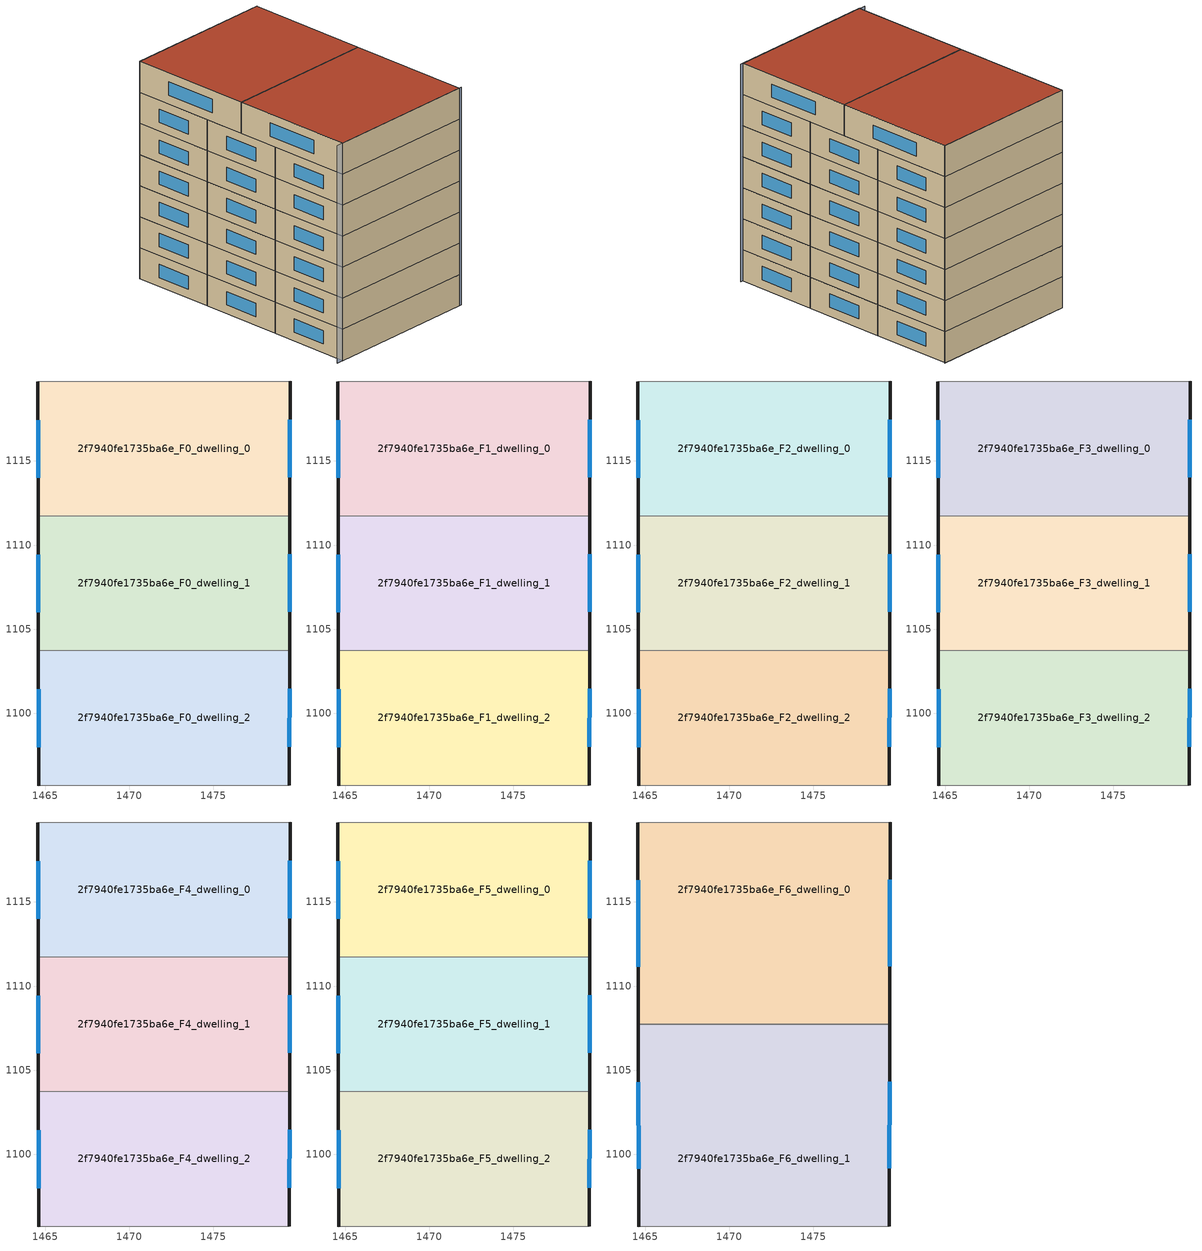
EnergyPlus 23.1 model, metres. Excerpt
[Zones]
2f7940fe1735ba6e_F0_dwelling_0
 floor ground (EU_floor_Construction): 1479.55,1119.72 1479.54,1111.74 1464.59,1111.71 1464.58,1119.7 z0
 wall outside (EU_wall_Construction): 1479.54,1111.74 1479.55,1119.72 / 1464.58,1119.7 1464.59,1111.71 z0:3
 wall adiabatic (EU_wall_Construction): 1479.55,1119.72 1464.58,1119.7 z0:3
 wall to 2f7940fe1735ba6e_F0_dwelling_1 (EU_wall_Construction): 1464.59,1111.71 1479.54,1111.74 z0:3
 window (EU_Window_Construction): 1479.54,1114.02 1479.55,1117.44 / 1464.58,1117.42 1464.59,1114 z0.86:2.14
2f7940fe1735ba6e_F0_dwelling_1
 floor ground (EU_floor_Construction): 1479.54,1111.74 1479.52,1103.74 1464.6,1103.72 1464.59,1111.71 z0
 wall outside (EU_wall_Construction): 1479.52,1103.74 1479.54,1111.74 / 1464.59,1111.71 1464.6,1103.72 z0:3
 wall to 2f7940fe1735ba6e_F0_dwelling_2 (EU_wall_Construction): 1464.6,1103.72 1479.52,1103.74 z0:3
 window (EU_Window_Construction): 1479.53,1106.03 1479.53,1109.46 / 1464.59,1109.43 1464.6,1106 z0.86:2.14
2f7940fe1735ba6e_F0_dwelling_2
 floor ground (EU_floor_Construction): 1479.52,1103.74 1479.51,1095.73 1464.62,1095.7 1464.6,1103.72 z0
 wall outside (EU_wall_Construction): 1479.51,1095.73 1479.52,1103.74 / 1464.6,1103.72 1464.62,1095.7 z0:3
 wall adiabatic (EU_wall_Construction): 1464.62,1095.7 1479.51,1095.73 z0:3
 window (EU_Window_Construction): 1479.52,1098.02 1479.52,1101.45 / 1464.61,1101.43 1464.61,1097.99 z0.86:2.14
2f7940fe1735ba6e_F1_dwelling_0
 floor to 2f7940fe1735ba6e_F0_dwelling_0 (EU_floor_Construction): 1479.55,1119.72 1479.54,1111.74 1464.59,1111.71 1464.58,1119.7 z3
 wall outside (EU_wall_Construction): 1479.54,1111.74 1479.55,1119.72 / 1464.58,1119.7 1464.59,1111.71 z3:6
 wall adiabatic (EU_wall_Construction): 1479.55,1119.72 1464.58,1119.7 z3:6
 wall to 2f7940fe1735ba6e_F1_dwelling_1 (EU_wall_Construction): 1464.59,1111.71 1479.54,1111.74 z3:6
 window (EU_Window_Construction): 1479.54,1114.02 1479.55,1117.44 / 1464.58,1117.42 1464.59,1114 z3.86:5.14
2f7940fe1735ba6e_F1_dwelling_1
 floor to 2f7940fe1735ba6e_F0_dwelling_1 (EU_floor_Construction): 1479.54,1111.74 1479.52,1103.74 1464.6,1103.72 1464.59,1111.71 z3
 wall outside (EU_wall_Construction): 1479.52,1103.74 1479.54,1111.74 / 1464.59,1111.71 1464.6,1103.72 z3:6
 wall to 2f7940fe1735ba6e_F1_dwelling_2 (EU_wall_Construction): 1464.6,1103.72 1479.52,1103.74 z3:6
 window (EU_Window_Construction): 1479.53,1106.03 1479.53,1109.46 / 1464.59,1109.43 1464.6,1106 z3.86:5.14
2f7940fe1735ba6e_F1_dwelling_2
 floor to 2f7940fe1735ba6e_F0_dwelling_2 (EU_floor_Construction): 1479.52,1103.74 1479.51,1095.73 1464.62,1095.7 1464.6,1103.72 z3
 wall outside (EU_wall_Construction): 1479.51,1095.73 1479.52,1103.74 / 1464.6,1103.72 1464.62,1095.7 z3:6
 wall adiabatic (EU_wall_Construction): 1464.62,1095.7 1479.51,1095.73 z3:6
 window (EU_Window_Construction): 1479.52,1098.02 1479.52,1101.45 / 1464.61,1101.43 1464.61,1097.99 z3.86:5.14
2f7940fe1735ba6e_F2_dwelling_0
 floor to 2f7940fe1735ba6e_F1_dwelling_0 (EU_floor_Construction): 1479.55,1119.72 1479.54,1111.74 1464.59,1111.71 1464.58,1119.7 z6
 wall outside (EU_wall_Construction): 1479.54,1111.74 1479.55,1119.72 / 1464.58,1119.7 1464.59,1111.71 z6:9
 wall adiabatic (EU_wall_Construction): 1479.55,1119.72 1464.58,1119.7 z6:9
 wall to 2f7940fe1735ba6e_F2_dwelling_1 (EU_wall_Construction): 1464.59,1111.71 1479.54,1111.74 z6:9
 window (EU_Window_Construction): 1479.54,1114.02 1479.55,1117.44 / 1464.58,1117.42 1464.59,1114 z6.86:8.14
2f7940fe1735ba6e_F2_dwelling_1
 floor to 2f7940fe1735ba6e_F1_dwelling_1 (EU_floor_Construction): 1479.54,1111.74 1479.52,1103.74 1464.6,1103.72 1464.59,1111.71 z6
 wall outside (EU_wall_Construction): 1479.52,1103.74 1479.54,1111.74 / 1464.59,1111.71 1464.6,1103.72 z6:9
 wall to 2f7940fe1735ba6e_F2_dwelling_2 (EU_wall_Construction): 1464.6,1103.72 1479.52,1103.74 z6:9
 window (EU_Window_Construction): 1479.53,1106.03 1479.53,1109.46 / 1464.59,1109.43 1464.6,1106 z6.86:8.14
2f7940fe1735ba6e_F2_dwelling_2
 floor to 2f7940fe1735ba6e_F1_dwelling_2 (EU_floor_Construction): 1479.52,1103.74 1479.51,1095.73 1464.62,1095.7 1464.6,1103.72 z6
 wall outside (EU_wall_Construction): 1479.51,1095.73 1479.52,1103.74 / 1464.6,1103.72 1464.62,1095.7 z6:9
 wall adiabatic (EU_wall_Construction): 1464.62,1095.7 1479.51,1095.73 z6:9
 window (EU_Window_Construction): 1479.52,1098.02 1479.52,1101.45 / 1464.61,1101.43 1464.61,1097.99 z6.86:8.14
2f7940fe1735ba6e_F3_dwelling_0
 floor to 2f7940fe1735ba6e_F2_dwelling_0 (EU_floor_Construction): 1479.55,1119.72 1479.54,1111.74 1464.59,1111.71 1464.58,1119.7 z9
 wall outside (EU_wall_Construction): 1479.54,1111.74 1479.55,1119.72 / 1464.58,1119.7 1464.59,1111.71 z9:12
 wall adiabatic (EU_wall_Construction): 1479.55,1119.72 1464.58,1119.7 z9:12
 wall to 2f7940fe1735ba6e_F3_dwelling_1 (EU_wall_Construction): 1464.59,1111.71 1479.54,1111.74 z9:12
 window (EU_Window_Construction): 1479.54,1114.02 1479.55,1117.44 / 1464.58,1117.42 1464.59,1114 z9.86:11.14
2f7940fe1735ba6e_F3_dwelling_1
 floor to 2f7940fe1735ba6e_F2_dwelling_1 (EU_floor_Construction): 1479.54,1111.74 1479.52,1103.74 1464.6,1103.72 1464.59,1111.71 z9
 wall outside (EU_wall_Construction): 1479.52,1103.74 1479.54,1111.74 / 1464.59,1111.71 1464.6,1103.72 z9:12
 wall to 2f7940fe1735ba6e_F3_dwelling_2 (EU_wall_Construction): 1464.6,1103.72 1479.52,1103.74 z9:12
 window (EU_Window_Construction): 1479.53,1106.03 1479.53,1109.46 / 1464.59,1109.43 1464.6,1106 z9.86:11.14
2f7940fe1735ba6e_F3_dwelling_2
 floor to 2f7940fe1735ba6e_F2_dwelling_2 (EU_floor_Construction): 1479.52,1103.74 1479.51,1095.73 1464.62,1095.7 1464.6,1103.72 z9
 wall outside (EU_wall_Construction): 1479.51,1095.73 1479.52,1103.74 / 1464.6,1103.72 1464.62,1095.7 z9:12
 wall adiabatic (EU_wall_Construction): 1464.62,1095.7 1479.51,1095.73 z9:12
 window (EU_Window_Construction): 1479.52,1098.02 1479.52,1101.45 / 1464.61,1101.43 1464.61,1097.99 z9.86:11.14
2f7940fe1735ba6e_F4_dwelling_0
 floor to 2f7940fe1735ba6e_F3_dwelling_0 (EU_floor_Construction): 1479.55,1119.72 1479.54,1111.74 1464.59,1111.71 1464.58,1119.7 z12
 wall outside (EU_wall_Construction): 1479.54,1111.74 1479.55,1119.72 / 1464.58,1119.7 1464.59,1111.71 z12:15
 wall adiabatic (EU_wall_Construction): 1479.55,1119.72 1464.58,1119.7 z12:15
 wall to 2f7940fe1735ba6e_F4_dwelling_1 (EU_wall_Construction): 1464.59,1111.71 1479.54,1111.74 z12:15
 window (EU_Window_Construction): 1479.54,1114.02 1479.55,1117.44 / 1464.58,1117.42 1464.59,1114 z12.86:14.14
2f7940fe1735ba6e_F4_dwelling_1
 floor to 2f7940fe1735ba6e_F3_dwelling_1 (EU_floor_Construction): 1479.54,1111.74 1479.52,1103.74 1464.6,1103.72 1464.59,1111.71 z12
 wall outside (EU_wall_Construction): 1479.52,1103.74 1479.54,1111.74 / 1464.59,1111.71 1464.6,1103.72 z12:15
 wall to 2f7940fe1735ba6e_F4_dwelling_2 (EU_wall_Construction): 1464.6,1103.72 1479.52,1103.74 z12:15
 window (EU_Window_Construction): 1479.53,1106.03 1479.53,1109.46 / 1464.59,1109.43 1464.6,1106 z12.86:14.14
2f7940fe1735ba6e_F4_dwelling_2
 floor to 2f7940fe1735ba6e_F3_dwelling_2 (EU_floor_Construction): 1479.52,1103.74 1479.51,1095.73 1464.62,1095.7 1464.6,1103.72 z12
 wall outside (EU_wall_Construction): 1479.51,1095.73 1479.52,1103.74 / 1464.6,1103.72 1464.62,1095.7 z12:15
 wall adiabatic (EU_wall_Construction): 1464.62,1095.7 1479.51,1095.73 z12:15
 window (EU_Window_Construction): 1479.52,1098.02 1479.52,1101.45 / 1464.61,1101.43 1464.61,1097.99 z12.86:14.14
2f7940fe1735ba6e_F5_dwelling_0
 floor to 2f7940fe1735ba6e_F4_dwelling_0 (EU_floor_Construction): 1479.55,1119.72 1479.54,1111.74 1464.59,1111.71 1464.58,1119.7 z15
 wall outside (EU_wall_Construction): 1479.54,1111.74 1479.55,1119.72 / 1464.58,1119.7 1464.59,1111.71 z15:18
 wall adiabatic (EU_wall_Construction): 1479.55,1119.72 1464.58,1119.7 z15:18
 wall to 2f7940fe1735ba6e_F5_dwelling_1 (EU_wall_Construction): 1464.59,1111.71 1479.54,1111.74 z15:18
 window (EU_Window_Construction): 1479.54,1114.02 1479.55,1117.44 / 1464.58,1117.42 1464.59,1114 z15.86:17.14
2f7940fe1735ba6e_F5_dwelling_1
 floor to 2f7940fe1735ba6e_F4_dwelling_1 (EU_floor_Construction): 1479.54,1111.74 1479.52,1103.74 1464.6,1103.72 1464.59,1111.71 z15
 wall outside (EU_wall_Construction): 1479.52,1103.74 1479.54,1111.74 / 1464.59,1111.71 1464.6,1103.72 z15:18
 wall to 2f7940fe1735ba6e_F5_dwelling_2 (EU_wall_Construction): 1464.6,1103.72 1479.52,1103.74 z15:18
 window (EU_Window_Construction): 1479.53,1106.03 1479.53,1109.46 / 1464.59,1109.43 1464.6,1106 z15.86:17.14
2f7940fe1735ba6e_F5_dwelling_2
 floor to 2f7940fe1735ba6e_F4_dwelling_2 (EU_floor_Construction): 1479.52,1103.74 1479.51,1095.73 1464.62,1095.7 1464.6,1103.72 z15
 wall outside (EU_wall_Construction): 1479.51,1095.73 1479.52,1103.74 / 1464.6,1103.72 1464.62,1095.7 z15:18
 wall adiabatic (EU_wall_Construction): 1464.62,1095.7 1479.51,1095.73 z15:18
 window (EU_Window_Construction): 1479.52,1098.02 1479.52,1101.45 / 1464.61,1101.43 1464.61,1097.99 z15.86:17.14
2f7940fe1735ba6e_F6_dwelling_0
 floor to 2f7940fe1735ba6e_F5_dwelling_0 (EU_floor_Construction): 1479.55,1119.72 1479.54,1111.74 1464.59,1111.71 1464.58,1119.7 z18
 floor to 2f7940fe1735ba6e_F5_dwelling_1 (EU_floor_Construction): 1479.54,1111.74 1479.53,1107.74 1464.6,1107.72 1464.59,1111.71 z18
 wall outside (EU_wall_Construction): 1479.53,1107.74 1479.55,1119.72 / 1464.58,1119.7 1464.6,1107.72 z18:21
 wall adiabatic (EU_wall_Construction): 1479.55,1119.72 1464.58,1119.7 z18:21
 wall to 2f7940fe1735ba6e_F6_dwelling_1 (EU_wall_Construction): 1464.6,1107.72 1479.53,1107.74 z18:21
 window (EU_Window_Construction): 1479.54,1111.17 1479.54,1116.3 / 1464.58,1116.27 1464.59,1111.14 z18.86:20.14
 roof outside (EU_roof_Construction): 1479.53,1107.74 1479.55,1119.72 1464.58,1119.7 1464.6,1107.72 z21
2f7940fe1735ba6e_F6_dwelling_1
 floor to 2f7940fe1735ba6e_F5_dwelling_1 (EU_floor_Construction): 1479.53,1107.74 1479.52,1103.74 1464.6,1103.72 1464.6,1107.72 z18
 floor to 2f7940fe1735ba6e_F5_dwelling_2 (EU_floor_Construction): 1479.52,1103.74 1479.51,1095.73 1464.62,1095.7 1464.6,1103.72 z18
 wall outside (EU_wall_Construction): 1479.51,1095.73 1479.53,1107.74 / 1464.6,1107.72 1464.62,1095.7 z18:21
 wall adiabatic (EU_wall_Construction): 1464.62,1095.7 1479.51,1095.73 z18:21
 window (EU_Window_Construction): 1479.52,1099.16 1479.53,1104.31 / 1464.6,1104.28 1464.61,1099.14 z18.86:20.14
 roof outside (EU_roof_Construction): 1479.51,1095.73 1479.53,1107.74 1464.6,1107.72 1464.62,1095.7 z21
shading: 1463.94,1095.72 1479.76,1095.73 / 1479.57,1119.72 1464.58,1119.7 z0:21
[Building]
EU S2 Campaign: North Axis=0; Terrain=City; Solar Distribution=FullExterior
[Site:Location]
Helsinki-Vantaa.AP: Latitude=60.317; Longitude=24.963; Time Zone=2; Elevation=54.6
[SizingPeriod:WeatherFileDays]
AnnualSizingPeriod: Begin Month=1; Begin Day of Month=1; End Month=12; End Day of Month=31; Day of Week for Start Day=Monday; Use Weather File Daylight Saving Period=No; Use Weather File Rain and Snow Indicators=No
[MATERIAL]
EU_InternalMass_Material: Roughness=MediumRough; Thickness=0.1; Conductivity=1; Density=1800; Specific Heat=900; Thermal Absorptance=0.9; Solar Absorptance=0.7; Visible Absorptance=0.7
[MATERIAL:NOMASS] Roughness=MediumRough; Thermal Absorptance=0.9; Solar Absorptance=0.7; Visible Absorptance=0.7
Name | Thermal Resistance
EU_wall_NoMass | 1.10183
EU_roof_NoMass; EU_floor_NoMass | 1.70606
[WINDOWMATERIAL:SIMPLEGLAZINGSYSTEM]
EU_Window_SimpleGlazing: UFactor=3.11035; Solar Heat Gain Coefficient=0.8; Visible Transmittance=0.8
[CONSTRUCTION]
EU_wall_Construction: EU_wall_NoMass
EU_roof_Construction: EU_roof_NoMass
EU_floor_Construction: EU_floor_NoMass
EU_Window_Construction: EU_Window_SimpleGlazing
EU_InternalMass_Construction: EU_InternalMass_Material
[ZONE] Type=1; Multiplier=1; Ceiling Height=autocalculate; Floor Area=autocalculate; Part of Total Floor Area=Yes
Name | Volume
2f7940fe1735ba6e_F0_dwelling_0; 2f7940fe1735ba6e_F1_dwelling_0; 2f7940fe1735ba6e_F2_dwelling_0; 2f7940fe1735ba6e_F3_dwelling_0; 2f7940fe1735ba6e_F4_dwelling_0; 2f7940fe1735ba6e_F5_dwelling_0 | 358.321
2f7940fe1735ba6e_F6_dwelling_0 | 537.52
2f7940fe1735ba6e_F0_dwelling_1; 2f7940fe1735ba6e_F1_dwelling_1; 2f7940fe1735ba6e_F2_dwelling_1; 2f7940fe1735ba6e_F3_dwelling_1; 2f7940fe1735ba6e_F4_dwelling_1; 2f7940fe1735ba6e_F5_dwelling_1 | 358.302
2f7940fe1735ba6e_F6_dwelling_1 | 537.467
2f7940fe1735ba6e_F0_dwelling_2; 2f7940fe1735ba6e_F1_dwelling_2; 2f7940fe1735ba6e_F2_dwelling_2; 2f7940fe1735ba6e_F3_dwelling_2; 2f7940fe1735ba6e_F4_dwelling_2; 2f7940fe1735ba6e_F5_dwelling_2 | 358.326
[INTERNALMASS] Construction=EU_InternalMass_Construction
Name | Zone or ZoneList | Surface Area
2f7940fe1735ba6e_F0_dwelling_0_EU_InternalMass | 2f7940fe1735ba6e_F0_dwelling_0 | 119.441
2f7940fe1735ba6e_F0_dwelling_1_EU_InternalMass | 2f7940fe1735ba6e_F0_dwelling_1 | 119.434
2f7940fe1735ba6e_F0_dwelling_2_EU_InternalMass | 2f7940fe1735ba6e_F0_dwelling_2 | 119.442
2f7940fe1735ba6e_F1_dwelling_0_EU_InternalMass | 2f7940fe1735ba6e_F1_dwelling_0 | 119.441
2f7940fe1735ba6e_F1_dwelling_1_EU_InternalMass | 2f7940fe1735ba6e_F1_dwelling_1 | 119.434
2f7940fe1735ba6e_F1_dwelling_2_EU_InternalMass | 2f7940fe1735ba6e_F1_dwelling_2 | 119.442
2f7940fe1735ba6e_F2_dwelling_0_EU_InternalMass | 2f7940fe1735ba6e_F2_dwelling_0 | 119.441
2f7940fe1735ba6e_F2_dwelling_1_EU_InternalMass | 2f7940fe1735ba6e_F2_dwelling_1 | 119.434
2f7940fe1735ba6e_F2_dwelling_2_EU_InternalMass | 2f7940fe1735ba6e_F2_dwelling_2 | 119.442
2f7940fe1735ba6e_F3_dwelling_0_EU_InternalMass | 2f7940fe1735ba6e_F3_dwelling_0 | 119.441
2f7940fe1735ba6e_F3_dwelling_1_EU_InternalMass | 2f7940fe1735ba6e_F3_dwelling_1 | 119.434
2f7940fe1735ba6e_F3_dwelling_2_EU_InternalMass | 2f7940fe1735ba6e_F3_dwelling_2 | 119.442
2f7940fe1735ba6e_F4_dwelling_0_EU_InternalMass | 2f7940fe1735ba6e_F4_dwelling_0 | 119.441
2f7940fe1735ba6e_F4_dwelling_1_EU_InternalMass | 2f7940fe1735ba6e_F4_dwelling_1 | 119.434
2f7940fe1735ba6e_F4_dwelling_2_EU_InternalMass | 2f7940fe1735ba6e_F4_dwelling_2 | 119.442
2f7940fe1735ba6e_F5_dwelling_0_EU_InternalMass | 2f7940fe1735ba6e_F5_dwelling_0 | 119.441
2f7940fe1735ba6e_F5_dwelling_1_EU_InternalMass | 2f7940fe1735ba6e_F5_dwelling_1 | 119.434
2f7940fe1735ba6e_F5_dwelling_2_EU_InternalMass | 2f7940fe1735ba6e_F5_dwelling_2 | 119.442
2f7940fe1735ba6e_F6_dwelling_0_EU_InternalMass | 2f7940fe1735ba6e_F6_dwelling_0 | 179.173
2f7940fe1735ba6e_F6_dwelling_1_EU_InternalMass | 2f7940fe1735ba6e_F6_dwelling_1 | 179.156
[OTHEREQUIPMENT] Fuel Type=Electricity; Design Level Calculation Method=Watts/Area; Power per Zone Floor Area=1; Fraction Latent=0; Fraction Radiant=0; Fraction Lost=0; Carbon Dioxide Generation Rate=0; EndUse Subcategory=EU_Step8_InternalGains
Name | Zone or ZoneList or Space or SpaceList | Schedule
EU_Step8_InternalGain_2f7940fe1735ba6e_F0_dwelling_0_f000 | 2f7940fe1735ba6e_F0_dwelling_0 | EU_Step8_GainSchedule_2f7940fe1735ba6e_F0_dwelling_0_f000
EU_Step8_InternalGain_2f7940fe1735ba6e_F0_dwelling_1_f000 | 2f7940fe1735ba6e_F0_dwelling_1 | EU_Step8_GainSchedule_2f7940fe1735ba6e_F0_dwelling_1_f000
EU_Step8_InternalGain_2f7940fe1735ba6e_F0_dwelling_2_f000 | 2f7940fe1735ba6e_F0_dwelling_2 | EU_Step8_GainSchedule_2f7940fe1735ba6e_F0_dwelling_2_f000
EU_Step8_InternalGain_2f7940fe1735ba6e_F1_dwelling_0_f000 | 2f7940fe1735ba6e_F1_dwelling_0 | EU_Step8_GainSchedule_2f7940fe1735ba6e_F1_dwelling_0_f000
EU_Step8_InternalGain_2f7940fe1735ba6e_F1_dwelling_1_f000 | 2f7940fe1735ba6e_F1_dwelling_1 | EU_Step8_GainSchedule_2f7940fe1735ba6e_F1_dwelling_1_f000
EU_Step8_InternalGain_2f7940fe1735ba6e_F1_dwelling_2_f000 | 2f7940fe1735ba6e_F1_dwelling_2 | EU_Step8_GainSchedule_2f7940fe1735ba6e_F1_dwelling_2_f000
EU_Step8_InternalGain_2f7940fe1735ba6e_F2_dwelling_0_f000 | 2f7940fe1735ba6e_F2_dwelling_0 | EU_Step8_GainSchedule_2f7940fe1735ba6e_F2_dwelling_0_f000
EU_Step8_InternalGain_2f7940fe1735ba6e_F2_dwelling_1_f000 | 2f7940fe1735ba6e_F2_dwelling_1 | EU_Step8_GainSchedule_2f7940fe1735ba6e_F2_dwelling_1_f000
EU_Step8_InternalGain_2f7940fe1735ba6e_F2_dwelling_2_f000 | 2f7940fe1735ba6e_F2_dwelling_2 | EU_Step8_GainSchedule_2f7940fe1735ba6e_F2_dwelling_2_f000
EU_Step8_InternalGain_2f7940fe1735ba6e_F3_dwelling_0_f000 | 2f7940fe1735ba6e_F3_dwelling_0 | EU_Step8_GainSchedule_2f7940fe1735ba6e_F3_dwelling_0_f000
EU_Step8_InternalGain_2f7940fe1735ba6e_F3_dwelling_1_f000 | 2f7940fe1735ba6e_F3_dwelling_1 | EU_Step8_GainSchedule_2f7940fe1735ba6e_F3_dwelling_1_f000
EU_Step8_InternalGain_2f7940fe1735ba6e_F3_dwelling_2_f000 | 2f7940fe1735ba6e_F3_dwelling_2 | EU_Step8_GainSchedule_2f7940fe1735ba6e_F3_dwelling_2_f000
EU_Step8_InternalGain_2f7940fe1735ba6e_F4_dwelling_0_f000 | 2f7940fe1735ba6e_F4_dwelling_0 | EU_Step8_GainSchedule_2f7940fe1735ba6e_F4_dwelling_0_f000
EU_Step8_InternalGain_2f7940fe1735ba6e_F4_dwelling_1_f000 | 2f7940fe1735ba6e_F4_dwelling_1 | EU_Step8_GainSchedule_2f7940fe1735ba6e_F4_dwelling_1_f000
EU_Step8_InternalGain_2f7940fe1735ba6e_F4_dwelling_2_f000 | 2f7940fe1735ba6e_F4_dwelling_2 | EU_Step8_GainSchedule_2f7940fe1735ba6e_F4_dwelling_2_f000
EU_Step8_InternalGain_2f7940fe1735ba6e_F5_dwelling_0_f000 | 2f7940fe1735ba6e_F5_dwelling_0 | EU_Step8_GainSchedule_2f7940fe1735ba6e_F5_dwelling_0_f000
EU_Step8_InternalGain_2f7940fe1735ba6e_F5_dwelling_1_f000 | 2f7940fe1735ba6e_F5_dwelling_1 | EU_Step8_GainSchedule_2f7940fe1735ba6e_F5_dwelling_1_f000
EU_Step8_InternalGain_2f7940fe1735ba6e_F5_dwelling_2_f000 | 2f7940fe1735ba6e_F5_dwelling_2 | EU_Step8_GainSchedule_2f7940fe1735ba6e_F5_dwelling_2_f000
EU_Step8_InternalGain_2f7940fe1735ba6e_F6_dwelling_0_f000 | 2f7940fe1735ba6e_F6_dwelling_0 | EU_Step8_GainSchedule_2f7940fe1735ba6e_F6_dwelling_0_f000
EU_Step8_InternalGain_2f7940fe1735ba6e_F6_dwelling_1_f000 | 2f7940fe1735ba6e_F6_dwelling_1 | EU_Step8_GainSchedule_2f7940fe1735ba6e_F6_dwelling_1_f000
[ZONEVENTILATION:DESIGNFLOWRATE] Schedule=EU_AlwaysOn; Design Flow Rate Calculation Method=AirChanges/Hour; Air Changes per Hour=0.756316; Ventilation Type=Natural; Fan Pressure Rise=0; Fan Total Efficiency=1; Constant Term Coefficient=1; Temperature Term Coefficient=0; Velocity Term Coefficient=0; Velocity Squared Term Coefficient=0; Minimum Indoor Temperature=-100; Maximum Indoor Temperature=100; Delta Temperature=-100; Minimum Outdoor Temperature=-100; Maximum Outdoor Temperature=100; Maximum Wind Speed=40
Name | Zone or ZoneList or Space or SpaceList
EU_ConstantAir_2f7940fe1735ba6e_F0_dwelling_0 | 2f7940fe1735ba6e_F0_dwelling_0
EU_ConstantAir_2f7940fe1735ba6e_F0_dwelling_1 | 2f7940fe1735ba6e_F0_dwelling_1
EU_ConstantAir_2f7940fe1735ba6e_F0_dwelling_2 | 2f7940fe1735ba6e_F0_dwelling_2
EU_ConstantAir_2f7940fe1735ba6e_F1_dwelling_0 | 2f7940fe1735ba6e_F1_dwelling_0
EU_ConstantAir_2f7940fe1735ba6e_F1_dwelling_1 | 2f7940fe1735ba6e_F1_dwelling_1
EU_ConstantAir_2f7940fe1735ba6e_F1_dwelling_2 | 2f7940fe1735ba6e_F1_dwelling_2
EU_ConstantAir_2f7940fe1735ba6e_F2_dwelling_0 | 2f7940fe1735ba6e_F2_dwelling_0
EU_ConstantAir_2f7940fe1735ba6e_F2_dwelling_1 | 2f7940fe1735ba6e_F2_dwelling_1
EU_ConstantAir_2f7940fe1735ba6e_F2_dwelling_2 | 2f7940fe1735ba6e_F2_dwelling_2
EU_ConstantAir_2f7940fe1735ba6e_F3_dwelling_0 | 2f7940fe1735ba6e_F3_dwelling_0
EU_ConstantAir_2f7940fe1735ba6e_F3_dwelling_1 | 2f7940fe1735ba6e_F3_dwelling_1
EU_ConstantAir_2f7940fe1735ba6e_F3_dwelling_2 | 2f7940fe1735ba6e_F3_dwelling_2
EU_ConstantAir_2f7940fe1735ba6e_F4_dwelling_0 | 2f7940fe1735ba6e_F4_dwelling_0
EU_ConstantAir_2f7940fe1735ba6e_F4_dwelling_1 | 2f7940fe1735ba6e_F4_dwelling_1
EU_ConstantAir_2f7940fe1735ba6e_F4_dwelling_2 | 2f7940fe1735ba6e_F4_dwelling_2
EU_ConstantAir_2f7940fe1735ba6e_F5_dwelling_0 | 2f7940fe1735ba6e_F5_dwelling_0
EU_ConstantAir_2f7940fe1735ba6e_F5_dwelling_1 | 2f7940fe1735ba6e_F5_dwelling_1
EU_ConstantAir_2f7940fe1735ba6e_F5_dwelling_2 | 2f7940fe1735ba6e_F5_dwelling_2
EU_ConstantAir_2f7940fe1735ba6e_F6_dwelling_0 | 2f7940fe1735ba6e_F6_dwelling_0
EU_ConstantAir_2f7940fe1735ba6e_F6_dwelling_1 | 2f7940fe1735ba6e_F6_dwelling_1
[HVACTEMPLATE:THERMOSTAT] Constant Heating Setpoint=20; Constant Cooling Setpoint=50
EU_HeatOnly_2f7940fe1735ba6e_F0_dwelling_0; EU_HeatOnly_2f7940fe1735ba6e_F0_dwelling_1; EU_HeatOnly_2f7940fe1735ba6e_F0_dwelling_2; EU_HeatOnly_2f7940fe1735ba6e_F1_dwelling_0; EU_HeatOnly_2f7940fe1735ba6e_F1_dwelling_1; EU_HeatOnly_2f7940fe1735ba6e_F1_dwelling_2; EU_HeatOnly_2f7940fe1735ba6e_F2_dwelling_0; EU_HeatOnly_2f7940fe1735ba6e_F2_dwelling_1; EU_HeatOnly_2f7940fe1735ba6e_F2_dwelling_2; EU_HeatOnly_2f7940fe1735ba6e_F3_dwelling_0; EU_HeatOnly_2f7940fe1735ba6e_F3_dwelling_1; EU_HeatOnly_2f7940fe1735ba6e_F3_dwelling_2; EU_HeatOnly_2f7940fe1735ba6e_F4_dwelling_0; EU_HeatOnly_2f7940fe1735ba6e_F4_dwelling_1; EU_HeatOnly_2f7940fe1735ba6e_F4_dwelling_2; EU_HeatOnly_2f7940fe1735ba6e_F5_dwelling_0; EU_HeatOnly_2f7940fe1735ba6e_F5_dwelling_1; EU_HeatOnly_2f7940fe1735ba6e_F5_dwelling_2; EU_HeatOnly_2f7940fe1735ba6e_F6_dwelling_0; EU_HeatOnly_2f7940fe1735ba6e_F6_dwelling_1
[HVACTEMPLATE:ZONE:IDEALLOADSAIRSYSTEM] System Availability Schedule=EU_AlwaysOn; Maximum Heating Supply Air Temperature=50; Minimum Cooling Supply Air Temperature=13; Maximum Heating Supply Air Humidity Ratio=0.0156; Minimum Cooling Supply Air Humidity Ratio=0.0077; Heating Limit=NoLimit; Cooling Limit=NoLimit; Heating Availability Schedule=EU_AlwaysOn; Cooling Availability Schedule=EU_CoolingOff; Dehumidification Control Type=ConstantSensibleHeatRatio; Cooling Sensible Heat Ratio=0.7; Dehumidification Setpoint=60; Humidification Control Type=None; Humidification Setpoint=30; Outdoor Air Method=None; Outdoor Air Flow Rate per Person=0.00944; Outdoor Air Flow Rate per Zone Floor Area=0; Outdoor Air Flow Rate per Zone=0; Demand Controlled Ventilation Type=None; Outdoor Air Economizer Type=NoEconomizer; Heat Recovery Type=None; Sensible Heat Recovery Effectiveness=0.7; Latent Heat Recovery Effectiveness=0.65
Name | Template Thermostat
2f7940fe1735ba6e_F0_dwelling_0 | EU_HeatOnly_2f7940fe1735ba6e_F0_dwelling_0
2f7940fe1735ba6e_F0_dwelling_1 | EU_HeatOnly_2f7940fe1735ba6e_F0_dwelling_1
2f7940fe1735ba6e_F0_dwelling_2 | EU_HeatOnly_2f7940fe1735ba6e_F0_dwelling_2
2f7940fe1735ba6e_F1_dwelling_0 | EU_HeatOnly_2f7940fe1735ba6e_F1_dwelling_0
2f7940fe1735ba6e_F1_dwelling_1 | EU_HeatOnly_2f7940fe1735ba6e_F1_dwelling_1
2f7940fe1735ba6e_F1_dwelling_2 | EU_HeatOnly_2f7940fe1735ba6e_F1_dwelling_2
2f7940fe1735ba6e_F2_dwelling_0 | EU_HeatOnly_2f7940fe1735ba6e_F2_dwelling_0
2f7940fe1735ba6e_F2_dwelling_1 | EU_HeatOnly_2f7940fe1735ba6e_F2_dwelling_1
2f7940fe1735ba6e_F2_dwelling_2 | EU_HeatOnly_2f7940fe1735ba6e_F2_dwelling_2
2f7940fe1735ba6e_F3_dwelling_0 | EU_HeatOnly_2f7940fe1735ba6e_F3_dwelling_0
2f7940fe1735ba6e_F3_dwelling_1 | EU_HeatOnly_2f7940fe1735ba6e_F3_dwelling_1
2f7940fe1735ba6e_F3_dwelling_2 | EU_HeatOnly_2f7940fe1735ba6e_F3_dwelling_2
2f7940fe1735ba6e_F4_dwelling_0 | EU_HeatOnly_2f7940fe1735ba6e_F4_dwelling_0
2f7940fe1735ba6e_F4_dwelling_1 | EU_HeatOnly_2f7940fe1735ba6e_F4_dwelling_1
2f7940fe1735ba6e_F4_dwelling_2 | EU_HeatOnly_2f7940fe1735ba6e_F4_dwelling_2
2f7940fe1735ba6e_F5_dwelling_0 | EU_HeatOnly_2f7940fe1735ba6e_F5_dwelling_0
2f7940fe1735ba6e_F5_dwelling_1 | EU_HeatOnly_2f7940fe1735ba6e_F5_dwelling_1
2f7940fe1735ba6e_F5_dwelling_2 | EU_HeatOnly_2f7940fe1735ba6e_F5_dwelling_2
2f7940fe1735ba6e_F6_dwelling_0 | EU_HeatOnly_2f7940fe1735ba6e_F6_dwelling_0
2f7940fe1735ba6e_F6_dwelling_1 | EU_HeatOnly_2f7940fe1735ba6e_F6_dwelling_1
[SIZING:ZONE] Zone Cooling Design Supply Air Temperature Input Method=SupplyAirTemperature; Zone Cooling Design Supply Air Temperature=13; Zone Heating Design Supply Air Temperature Input Method=SupplyAirTemperature; Zone Heating Design Supply Air Temperature=50; Zone Cooling Design Supply Air Humidity Ratio=0.008; Zone Heating Design Supply Air Humidity Ratio=0.008; Cooling Design Air Flow Method=DesignDay; Cooling Design Air Flow Rate=0; Cooling Minimum Air Flow per Zone Floor Area=0.000762; Cooling Minimum Air Flow=0; Cooling Minimum Air Flow Fraction=0.2; Heating Design Air Flow Method=DesignDay; Heating Design Air Flow Rate=0; Heating Maximum Air Flow per Zone Floor Area=0.002032; Heating Maximum Air Flow=0.141576; Heating Maximum Air Flow Fraction=0.3; Account for Dedicated Outdoor Air System=No; Dedicated Outdoor Air System Control Strategy=NeutralSupplyAir; Dedicated Outdoor Air Low Setpoint Temperature for Design=autosize; Dedicated Outdoor Air High Setpoint Temperature for Design=autosize; Zone Load Sizing Method=Sensible Load Only No Latent Load; Zone Latent Cooling Design Supply Air Humidity Ratio Input Method=HumidityRatioDifference; Zone Cooling Design Supply Air Humidity Ratio Difference=0.005; Zone Latent Heating Design Supply Air Humidity Ratio Input Method=HumidityRatioDifference; Zone Humidification Design Supply Air Humidity Ratio Difference=0.005
2f7940fe1735ba6e_F0_dwelling_0; 2f7940fe1735ba6e_F0_dwelling_1; 2f7940fe1735ba6e_F0_dwelling_2; 2f7940fe1735ba6e_F1_dwelling_0; 2f7940fe1735ba6e_F1_dwelling_1; 2f7940fe1735ba6e_F1_dwelling_2; 2f7940fe1735ba6e_F2_dwelling_0; 2f7940fe1735ba6e_F2_dwelling_1; 2f7940fe1735ba6e_F2_dwelling_2; 2f7940fe1735ba6e_F3_dwelling_0; 2f7940fe1735ba6e_F3_dwelling_1; 2f7940fe1735ba6e_F3_dwelling_2; 2f7940fe1735ba6e_F4_dwelling_0; 2f7940fe1735ba6e_F4_dwelling_1; 2f7940fe1735ba6e_F4_dwelling_2; 2f7940fe1735ba6e_F5_dwelling_0; 2f7940fe1735ba6e_F5_dwelling_1; 2f7940fe1735ba6e_F5_dwelling_2; 2f7940fe1735ba6e_F6_dwelling_0; 2f7940fe1735ba6e_F6_dwelling_1
[SCHEDULE:CONSTANT]
Name | Hourly Value
EU_AlwaysOn | 1
EU_CoolingOff | 0
[SCHEDULE:FILE] Column Number=1; Rows to Skip at Top=0; Number of Hours of Data=8760; Column Separator=Comma; Interpolate to Timestep=No; Minutes per Item=60; Adjust Schedule for Daylight Savings=Yes
Name | File
EU_Step8_GainSchedule_2f7940fe1735ba6e_F0_dwelling_0_f000 | ../../schedules/2f7940fe1735ba6e/2f7940fe1735ba6e_F0_dwelling_0_f000_gain.csv
EU_Step8_GainSchedule_2f7940fe1735ba6e_F0_dwelling_1_f000 | ../../schedules/2f7940fe1735ba6e/2f7940fe1735ba6e_F0_dwelling_1_f000_gain.csv
EU_Step8_GainSchedule_2f7940fe1735ba6e_F0_dwelling_2_f000 | ../../schedules/2f7940fe1735ba6e/2f7940fe1735ba6e_F0_dwelling_2_f000_gain.csv
EU_Step8_GainSchedule_2f7940fe1735ba6e_F1_dwelling_0_f000 | ../../schedules/2f7940fe1735ba6e/2f7940fe1735ba6e_F1_dwelling_0_f000_gain.csv
EU_Step8_GainSchedule_2f7940fe1735ba6e_F1_dwelling_1_f000 | ../../schedules/2f7940fe1735ba6e/2f7940fe1735ba6e_F1_dwelling_1_f000_gain.csv
EU_Step8_GainSchedule_2f7940fe1735ba6e_F1_dwelling_2_f000 | ../../schedules/2f7940fe1735ba6e/2f7940fe1735ba6e_F1_dwelling_2_f000_gain.csv
EU_Step8_GainSchedule_2f7940fe1735ba6e_F2_dwelling_0_f000 | ../../schedules/2f7940fe1735ba6e/2f7940fe1735ba6e_F2_dwelling_0_f000_gain.csv
EU_Step8_GainSchedule_2f7940fe1735ba6e_F2_dwelling_1_f000 | ../../schedules/2f7940fe1735ba6e/2f7940fe1735ba6e_F2_dwelling_1_f000_gain.csv
EU_Step8_GainSchedule_2f7940fe1735ba6e_F2_dwelling_2_f000 | ../../schedules/2f7940fe1735ba6e/2f7940fe1735ba6e_F2_dwelling_2_f000_gain.csv
EU_Step8_GainSchedule_2f7940fe1735ba6e_F3_dwelling_0_f000 | ../../schedules/2f7940fe1735ba6e/2f7940fe1735ba6e_F3_dwelling_0_f000_gain.csv
EU_Step8_GainSchedule_2f7940fe1735ba6e_F3_dwelling_1_f000 | ../../schedules/2f7940fe1735ba6e/2f7940fe1735ba6e_F3_dwelling_1_f000_gain.csv
EU_Step8_GainSchedule_2f7940fe1735ba6e_F3_dwelling_2_f000 | ../../schedules/2f7940fe1735ba6e/2f7940fe1735ba6e_F3_dwelling_2_f000_gain.csv
EU_Step8_GainSchedule_2f7940fe1735ba6e_F4_dwelling_0_f000 | ../../schedules/2f7940fe1735ba6e/2f7940fe1735ba6e_F4_dwelling_0_f000_gain.csv
EU_Step8_GainSchedule_2f7940fe1735ba6e_F4_dwelling_1_f000 | ../../schedules/2f7940fe1735ba6e/2f7940fe1735ba6e_F4_dwelling_1_f000_gain.csv
EU_Step8_GainSchedule_2f7940fe1735ba6e_F4_dwelling_2_f000 | ../../schedules/2f7940fe1735ba6e/2f7940fe1735ba6e_F4_dwelling_2_f000_gain.csv
EU_Step8_GainSchedule_2f7940fe1735ba6e_F5_dwelling_0_f000 | ../../schedules/2f7940fe1735ba6e/2f7940fe1735ba6e_F5_dwelling_0_f000_gain.csv
EU_Step8_GainSchedule_2f7940fe1735ba6e_F5_dwelling_1_f000 | ../../schedules/2f7940fe1735ba6e/2f7940fe1735ba6e_F5_dwelling_1_f000_gain.csv
EU_Step8_GainSchedule_2f7940fe1735ba6e_F5_dwelling_2_f000 | ../../schedules/2f7940fe1735ba6e/2f7940fe1735ba6e_F5_dwelling_2_f000_gain.csv
EU_Step8_GainSchedule_2f7940fe1735ba6e_F6_dwelling_0_f000 | ../../schedules/2f7940fe1735ba6e/2f7940fe1735ba6e_F6_dwelling_0_f000_gain.csv
EU_Step8_GainSchedule_2f7940fe1735ba6e_F6_dwelling_1_f000 | ../../schedules/2f7940fe1735ba6e/2f7940fe1735ba6e_F6_dwelling_1_f000_gain.csv
